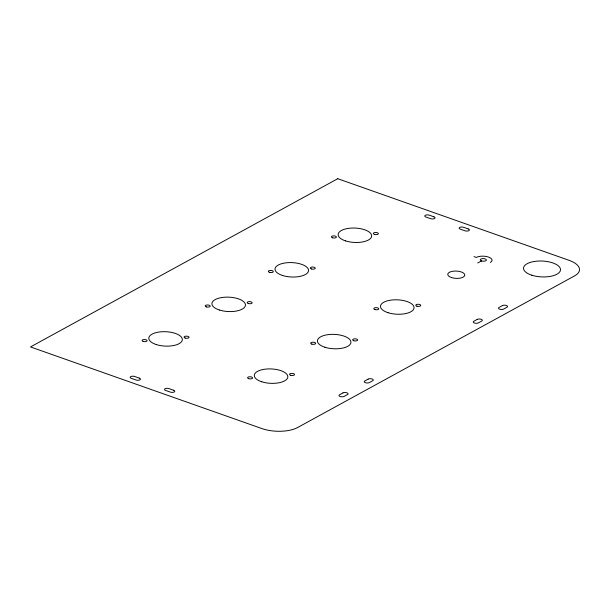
<?xml version="1.0" encoding="UTF-8"?>
<svg xmlns="http://www.w3.org/2000/svg" width="610" height="610" viewBox="0 0 610 610"><rect width="100%" height="100%" fill="white"/><g stroke="black" fill="none" stroke-linecap="round" stroke-linejoin="round"><path stroke-width="0.91" d="M477.752 262.963L481.534 260.897M473.993 256.604L476.296 257.42A8.746 3.751 2.6 0 1 488.511 257.069A8.746 3.751 2.6 0 1 490.379 262.392M337.742 178.707L30.5 346.93L261.842 428.555A25.605 10.98 2.6 0 0 297.604 427.534L574.544 275.903A25.605 10.98 2.6 0 0 569.084 260.333L337.742 178.707M342.911 392.932L339.549 394.777A2.844 1.22 2.6 0 0 340.159 396.508A2.844 1.22 2.6 0 0 344.131 396.393L347.494 394.548A2.844 1.22 2.6 0 0 346.892 392.817A2.844 1.22 2.6 0 0 342.911 392.932M368.165 379.107L364.803 380.953A2.844 1.22 2.6 0 0 365.405 382.683A2.844 1.22 2.6 0 0 369.385 382.569L372.748 380.724A2.844 1.22 2.6 0 0 372.146 378.993A2.844 1.22 2.6 0 0 368.165 379.107M477.172 319.419L473.81 321.264A2.844 1.22 2.6 0 0 474.412 322.995A2.844 1.22 2.6 0 0 478.392 322.881L481.755 321.035A2.844 1.22 2.6 0 0 481.153 319.304A2.844 1.22 2.6 0 0 477.172 319.419M502.426 305.595L499.064 307.44A2.844 1.22 2.6 0 0 499.666 309.171A2.844 1.22 2.6 0 0 503.646 309.056L507.009 307.211A2.844 1.22 2.6 0 0 506.399 305.48A2.844 1.22 2.6 0 0 502.426 305.595M433.893 216.802L429.318 215.185A2.844 1.22 2.6 0 0 425.338 215.299A2.844 1.22 2.6 0 0 425.948 217.03L430.53 218.647A2.844 1.22 2.6 0 0 434.503 218.532A2.844 1.22 2.6 0 0 433.893 216.802M468.251 228.925L463.669 227.309A2.844 1.22 2.6 0 0 459.696 227.423A2.844 1.22 2.6 0 0 460.306 229.154L464.889 230.771A2.844 1.22 2.6 0 0 468.861 230.656A2.844 1.22 2.6 0 0 468.251 228.925M139.278 378.116L134.696 376.5A2.844 1.22 2.6 0 0 130.723 376.614A2.844 1.22 2.6 0 0 131.333 378.337L135.916 379.954A2.844 1.22 2.6 0 0 139.888 379.847A2.844 1.22 2.6 0 0 139.278 378.116M173.636 390.24L169.054 388.623A2.844 1.22 2.6 0 0 165.081 388.73A2.844 1.22 2.6 0 0 165.691 390.461L170.266 392.077A2.844 1.22 2.6 0 0 174.246 391.963A2.844 1.22 2.6 0 0 173.636 390.24M290.673 375.28A2.486 1.067 2.6 0 0 294.531 374.601A2.486 1.067 2.6 0 0 290.94 373.442A2.486 1.067 2.6 0 0 290.673 375.28M248.705 378.665A2.486 1.067 2.6 0 0 252.563 377.979A2.486 1.067 2.6 0 0 248.979 376.827A2.486 1.067 2.6 0 0 248.705 378.665M353.777 340.723A2.486 1.067 2.6 0 0 357.635 340.044A2.486 1.067 2.6 0 0 354.044 338.885A2.486 1.067 2.6 0 0 353.777 340.723M311.809 344.109A2.486 1.067 2.6 0 0 315.667 343.43A2.486 1.067 2.6 0 0 312.084 342.271A2.486 1.067 2.6 0 0 311.809 344.109M374.921 309.56A2.486 1.067 2.6 0 0 378.779 308.881A2.486 1.067 2.6 0 0 375.188 307.722A2.486 1.067 2.6 0 0 374.921 309.56M416.882 306.174A2.486 1.067 2.6 0 0 420.74 305.496A2.486 1.067 2.6 0 0 417.149 304.337A2.486 1.067 2.6 0 0 416.882 306.174M451.553 277.603A8.532 3.66 2.6 0 0 464.782 275.27A8.532 3.66 2.6 0 0 452.475 271.305A8.532 3.66 2.6 0 0 451.553 277.603M387.998 312.686A16.783 7.198 2.6 0 0 414.015 308.096A16.783 7.198 2.6 0 0 389.813 300.295A16.783 7.198 2.6 0 0 387.998 312.686M324.894 347.235A16.783 7.198 2.6 0 0 350.91 342.652A16.783 7.198 2.6 0 0 326.708 334.852A16.783 7.198 2.6 0 0 324.894 347.235M261.789 381.791A16.783 7.198 2.6 0 0 287.806 377.201A16.783 7.198 2.6 0 0 263.604 369.401A16.783 7.198 2.6 0 0 261.789 381.791M481.648 260.935A3.058 1.311 2.6 0 0 486.383 260.096A3.058 1.311 2.6 0 0 481.984 258.678A3.058 1.311 2.6 0 0 481.648 260.935M156.305 344.574A16.783 7.198 2.6 0 0 182.321 339.983A16.783 7.198 2.6 0 0 158.12 332.183A16.783 7.198 2.6 0 0 156.305 344.574M185.188 338.062A2.486 1.067 2.6 0 0 189.047 337.376A2.486 1.067 2.6 0 0 185.455 336.224A2.486 1.067 2.6 0 0 185.188 338.062M143.22 341.44A2.486 1.067 2.6 0 0 147.079 340.761A2.486 1.067 2.6 0 0 143.495 339.602A2.486 1.067 2.6 0 0 143.22 341.44M248.293 303.505A2.486 1.067 2.6 0 0 252.151 302.827A2.486 1.067 2.6 0 0 248.56 301.668A2.486 1.067 2.6 0 0 248.293 303.505M206.325 306.891A2.486 1.067 2.6 0 0 210.183 306.212A2.486 1.067 2.6 0 0 206.599 305.053A2.486 1.067 2.6 0 0 206.325 306.891M311.397 268.957A2.486 1.067 2.6 0 0 315.256 268.278A2.486 1.067 2.6 0 0 311.664 267.119A2.486 1.067 2.6 0 0 311.397 268.957M269.429 272.342A2.486 1.067 2.6 0 0 273.295 271.656A2.486 1.067 2.6 0 0 269.704 270.504A2.486 1.067 2.6 0 0 269.429 272.342M282.514 275.468A16.783 7.198 2.6 0 0 308.53 270.878A16.783 7.198 2.6 0 0 284.329 263.078A16.783 7.198 2.6 0 0 282.514 275.468M219.409 310.017A16.783 7.198 2.6 0 0 245.426 305.427A16.783 7.198 2.6 0 0 221.224 297.627A16.783 7.198 2.6 0 0 219.409 310.017M531.783 275.209A18.498 7.938 2.6 0 0 560.46 270.154A18.498 7.938 2.6 0 0 533.788 261.553A18.498 7.938 2.6 0 0 531.783 275.209M374.502 234.4A2.486 1.067 2.6 0 0 378.36 233.721A2.486 1.067 2.6 0 0 374.769 232.562A2.486 1.067 2.6 0 0 374.502 234.4M332.541 237.786A2.486 1.067 2.6 0 0 336.4 237.107A2.486 1.067 2.6 0 0 332.808 235.948A2.486 1.067 2.6 0 0 332.541 237.786M345.618 240.912A16.783 7.198 2.6 0 0 371.635 236.329A16.783 7.198 2.6 0 0 347.433 228.529A16.783 7.198 2.6 0 0 345.618 240.912"/></g></svg>
